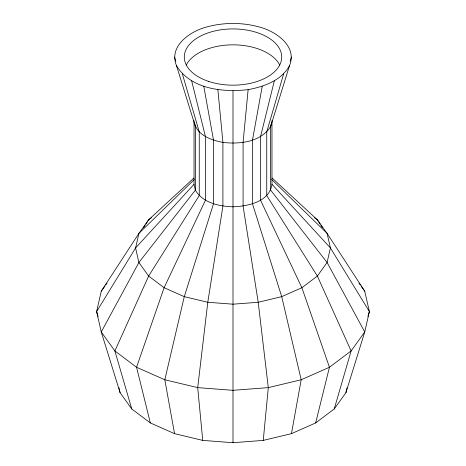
<?xml version="1.0" encoding="UTF-8"?>
<svg xmlns="http://www.w3.org/2000/svg" width="466" height="466" viewBox="0 0 466 466"><rect width="100%" height="100%" fill="white"/><g stroke="black" fill="none" stroke-linecap="round" stroke-linejoin="round"><path stroke-width="0.7" d="M271.969 120.677L271.969 184.309C269.517 201.912 247.726 206.275 233 206.811C219.189 206.368 202.902 202.984 195.359 190.134L195.359 126.502L176.544 65.782C168.686 47.066 188.188 32.853 203.776 27.82C222.736 22.013 243.264 22.013 262.224 27.82C277.812 32.853 297.314 47.066 289.456 65.782C281.19 80.641 263.942 86.711 248.128 89.641L243.083 142.41L243.083 206.042L258.211 302.271L268.3 387.63L263.255 440.399L233 442.7L202.745 440.399L174.552 433.66L150.337 422.93L131.761 408.956L120.082 392.675L101.262 331.955L96.619 311.573L101.262 291.198L138.903 233.384L148.637 219.824L193.926 177.983M262.224 86.268L252.485 140.161L252.485 203.793L281.709 296.65L301.193 379.767L291.448 433.66L263.255 440.399M271.527 122.622L270.641 126.502L270.641 190.134L327.097 262.498L364.738 331.955L345.918 392.675L334.238 408.956L315.663 422.93L291.448 433.66M345.918 392.675L347.03 387.788M274.328 80.909L260.552 136.585L260.552 200.217L301.886 287.714L329.439 367.255L315.663 422.93M283.619 73.919L266.744 131.925L266.744 195.557L317.363 276.064L351.114 350.945L334.238 408.956M290.178 61.197L291.448 57.044M367.901 316.42L369.381 311.573L364.738 291.198L327.097 233.384L317.363 219.824L272.074 177.983M289.456 65.782L270.641 126.502C260.884 142.147 239.687 144.39 222.917 142.41C211.669 140.249 196.967 135.373 194.473 122.622M143.534 227.74L145.101 225.305M145.887 224.088L148.637 219.824L151.502 217.663M101.262 291.198L104.978 286.019M105.805 284.866L107.046 283.142M194.031 120.677L194.031 184.309L135.583 247.941L96.619 311.573L98.099 316.42M194.328 179.497L138.903 233.384L135.583 247.941L138.903 262.498L148.637 276.064L164.114 287.714L184.291 296.65L207.789 302.271L233 304.187L258.211 302.271L281.709 296.65L301.886 287.714L317.363 276.064L327.097 262.498L330.417 247.941L327.097 233.384L271.672 179.497M176.544 65.782C191.002 89.338 223.115 92.501 248.128 89.641M314.498 217.663L317.363 219.824L320.113 224.088M271.969 184.309L330.417 247.941L369.381 311.573L364.738 331.955L351.114 350.945L329.439 367.255L301.193 379.767L268.3 387.63L233 390.316L197.701 387.63L164.807 379.767L136.561 367.255L114.886 350.945L101.262 331.955L138.903 262.498L195.359 190.134L194.031 184.309M358.954 283.142L360.195 284.866M361.022 286.019L364.738 291.198M320.899 225.305L322.466 227.74M174.552 57.044L175.822 61.197M182.381 73.919L199.256 131.925L199.256 195.557L148.637 276.064L114.886 350.945L131.761 408.956M191.672 80.909L205.448 136.585L205.448 200.217L164.114 287.714L136.561 367.255L150.337 422.93M118.97 387.788L120.082 392.675M203.776 86.268L213.515 140.161L213.515 203.793L184.291 296.65L164.807 379.767L174.552 433.66M217.872 89.641L222.917 142.41L222.917 206.042L207.789 302.271L197.701 387.63L202.745 440.399M233 90.794L233 442.7M186.237 65.089A48.709 28.123 0 0 1 233 44.835A48.709 28.123 0 0 1 279.763 65.089M208.646 81.399A48.709 28.123 0 0 0 281.709 57.044A48.709 28.123 0 0 0 208.646 32.69A48.709 28.123 0 0 0 208.646 81.399"/></g></svg>
